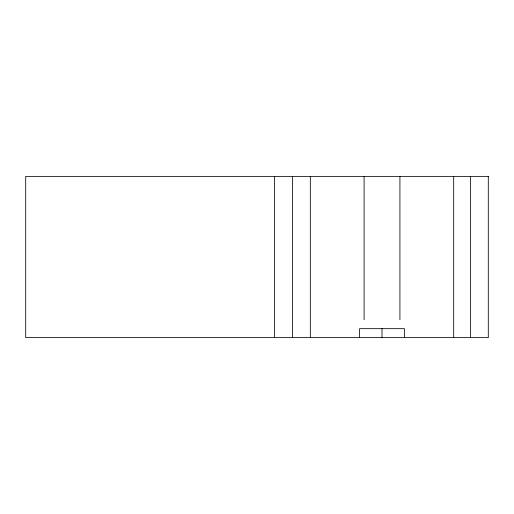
<?xml version="1.0" encoding="UTF-8"?>
<svg xmlns="http://www.w3.org/2000/svg" width="514" height="514" viewBox="0 0 514 514"><rect width="100%" height="100%" fill="white"/><g stroke="black" fill="none" stroke-linecap="round" stroke-linejoin="round"><path stroke-width="0.77" d="M470.381 176.373L470.381 337.627M453.682 176.373L453.682 337.627M404.402 337.627L404.402 328.671L359.614 328.671L359.614 337.627M399.924 176.373L399.924 319.714M382.011 328.671L382.011 337.627M364.092 176.373L364.092 319.714M310.334 176.373L310.334 337.627M292.421 176.373L292.421 337.627M274.502 176.373L274.502 337.627M488.3 176.373L25.7 176.373L25.7 337.627L488.3 337.627L488.3 176.373"/></g></svg>
